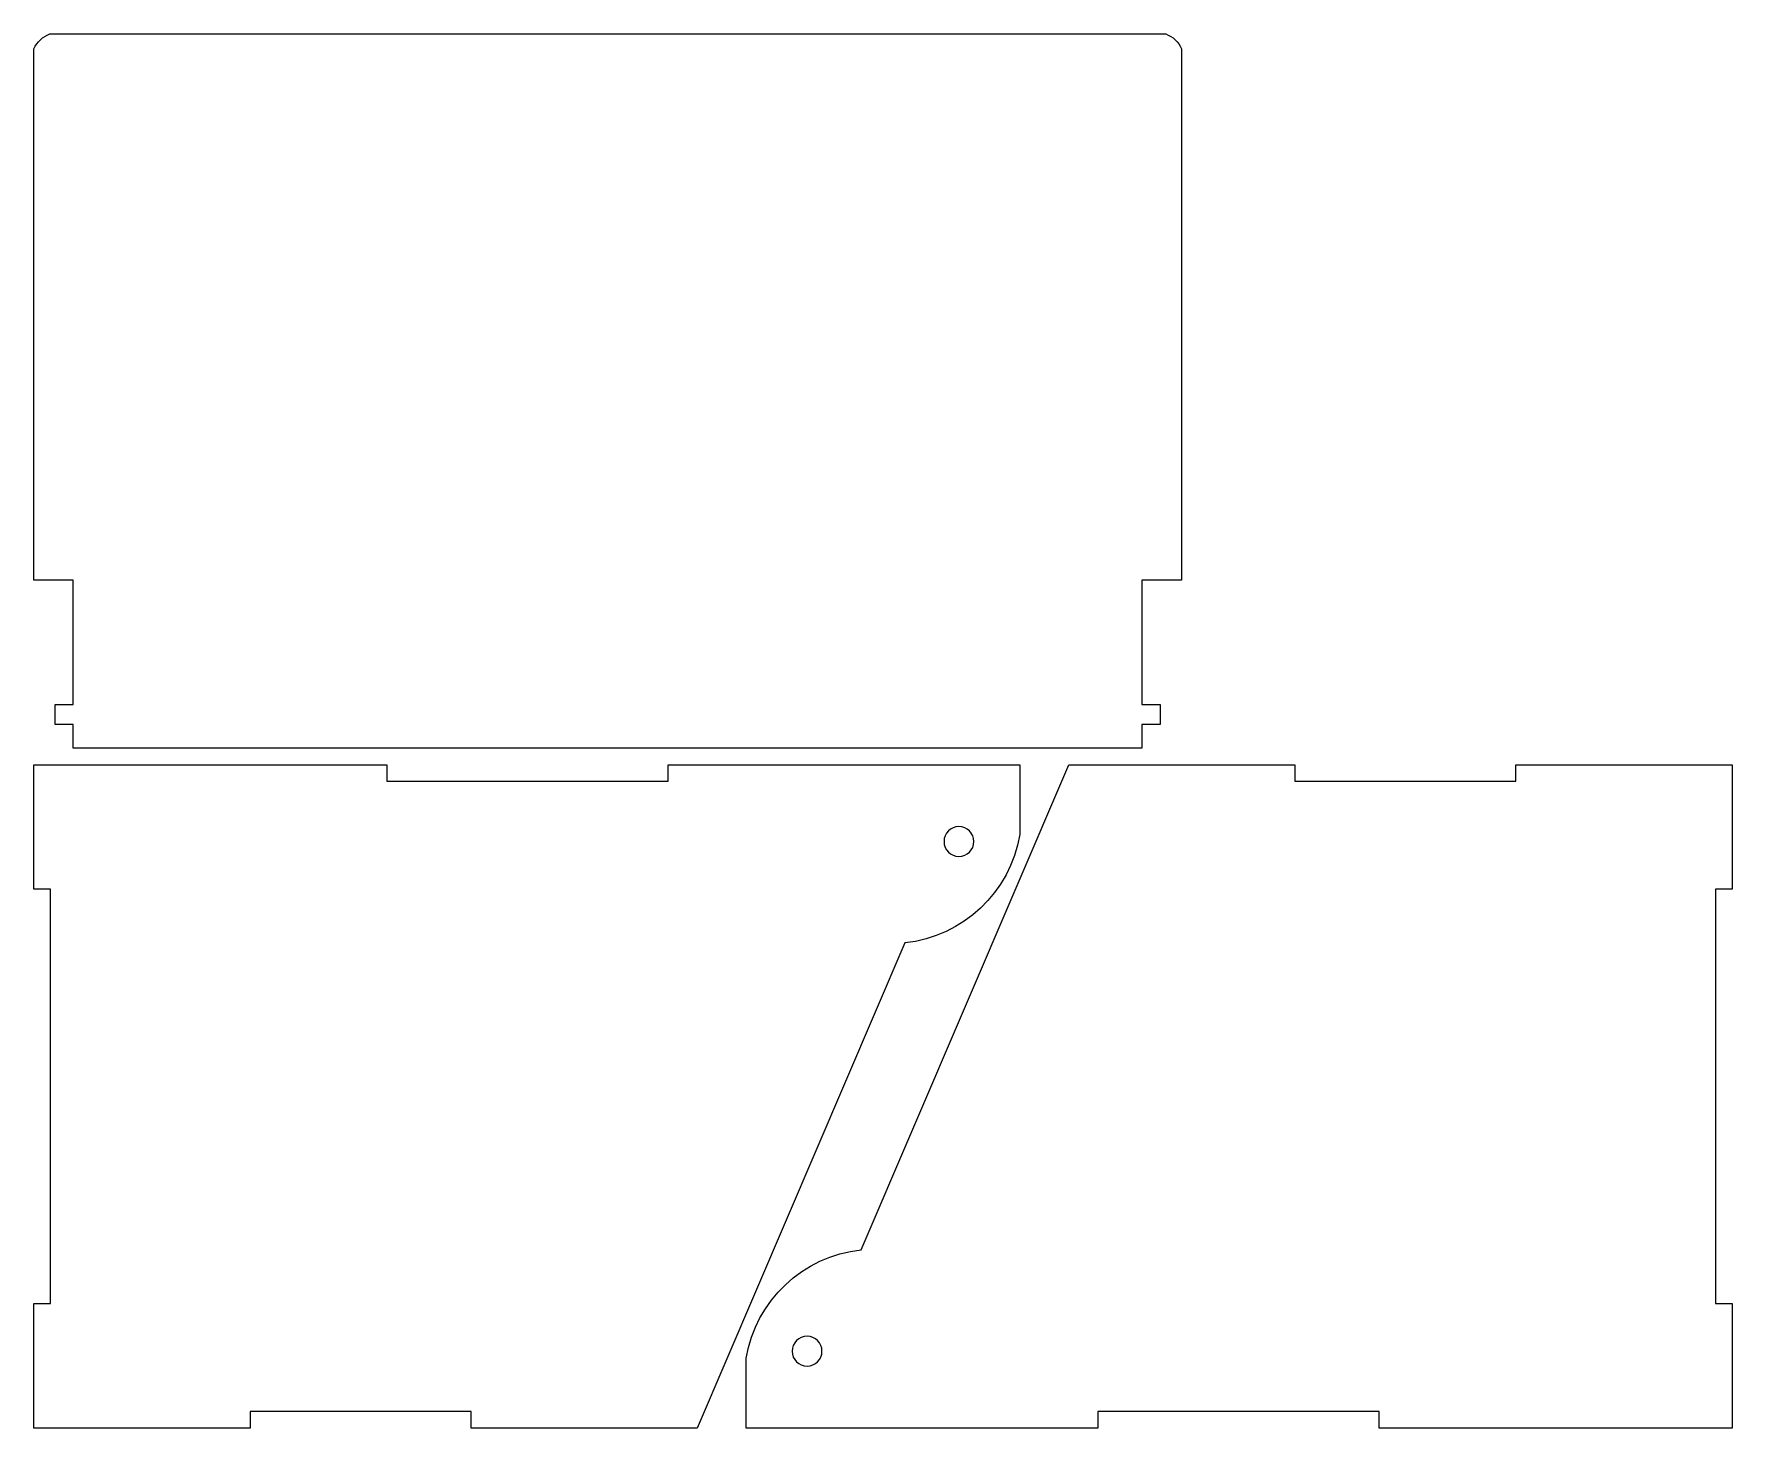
# Model space of a CAD drawing. Header units: millimetres. Extents: x -1461 to 1461, y -777 to 775.
# Drawn here: x -71.3 to 236, y -775.1 to -522.9 of the extents above; entities that cross this region are included whole.
import ezdxf

# ---------------------------------------------------------------- set-up
doc = ezdxf.new("R2010")
doc.units = ezdxf.units.MM
doc.header["$MEASUREMENT"] = 0
doc.layers.add('Camada 1', color=7, linetype='Continuous')

msp = doc.modelspace()

# ---------------------------------------------------------------- linework, layer by layer
at = {"layer": 'Camada 1', "color": 250, "lineweight": 20}
for points, knots in [([(-64.1798, -621.7225), (-64.1798, -621.7225), (-64.1798, -644.2225), (-64.1798, -644.2225), (-64.1798, -644.2225), (-64.1798, -644.2225), (-67.4708, -644.2225), (-67.4708, -644.2225), (-67.4708, -644.2225), (-67.4708, -644.2225), (-67.4708, -647.8225), (-67.4708, -647.8225), (-67.4708, -647.8225), (-67.4708, -647.8225), (-64.1798, -647.8225), (-64.1798, -647.8225), (-64.1798, -647.8225), (-64.1798, -647.8225), (-64.1798, -652.1065), (-64.1798, -652.1065), (-64.1798, -652.1065), (-64.1798, -652.1065), (-51.782, -652.1065), (-51.782, -652.1065), (-51.782, -652.1065), (-51.782, -652.1065), (23.218, -652.1065), (23.218, -652.1065), (23.218, -652.1065), (23.218, -652.1065), (129.1529, -652.1065), (129.1529, -652.1065), (129.1529, -652.1065), (129.1529, -652.1065), (129.1529, -647.8225), (129.1529, -647.8225), (129.1529, -647.8225), (129.1529, -647.8225), (132.51, -647.8225), (132.51, -647.8225), (132.51, -647.8225), (132.51, -647.8225), (132.51, -644.2225), (132.51, -644.2225), (132.51, -644.2225), (132.51, -644.2225), (129.1529, -644.2225), (129.1529, -644.2225), (129.1529, -644.2225), (129.1529, -644.2225), (129.1529, -621.7225), (129.1529, -621.7225), (129.1529, -621.7225), (129.1529, -621.7225), (130.9755, -621.7225), (130.9755, -621.7225), (130.9755, -621.7225), (130.9755, -621.7225), (134.5755, -621.7225), (134.5755, -621.7225), (134.5755, -621.7225), (134.5755, -621.7225), (136.3755, -621.7225), (136.3755, -621.7225), (136.3755, -621.7225), (136.3755, -621.7225), (136.3755, -525.5662), (136.3755, -525.5662), (136.3755, -525.5662), (135.8188, -524.3256), (134.7806, -523.3652), (133.5005, -522.9065), (133.5005, -522.9065), (133.5005, -522.9065), (-68.4069, -522.9065), (-68.4069, -522.9065), (-68.4069, -522.9065), (-69.6871, -523.3652), (-70.7252, -524.3256), (-71.282, -525.5662), (-71.282, -525.5662), (-71.282, -525.5662), (-71.282, -535.1065), (-71.282, -535.1065), (-71.282, -535.1065), (-71.282, -535.1065), (-71.282, -557.6065), (-71.282, -557.6065), (-71.282, -557.6065), (-71.282, -557.6065), (-71.282, -621.7225), (-71.282, -621.7225), (-71.282, -621.7225), (-71.282, -621.7225), (-69.482, -621.7225), (-69.482, -621.7225), (-69.482, -621.7225), (-69.482, -621.7225), (-65.882, -621.7225), (-65.882, -621.7225), (-65.882, -621.7225), (-65.882, -621.7225), (-64.1798, -621.7225), (-64.1798, -621.7225)], [0, 0, 0, 0, 0.03703704, 0.03703704, 0.03703704, 0.03703704, 0.07407407, 0.07407407, 0.07407407, 0.07407407, 0.11111111, 0.11111111, 0.11111111, 0.11111111, 0.14814815, 0.14814815, 0.14814815, 0.14814815, 0.18518519, 0.18518519, 0.18518519, 0.18518519, 0.22222222, 0.22222222, 0.22222222, 0.22222222, 0.25925926, 0.25925926, 0.25925926, 0.25925926, 0.2962963, 0.2962963, 0.2962963, 0.2962963, 0.33333333, 0.33333333, 0.33333333, 0.33333333, 0.37037037, 0.37037037, 0.37037037, 0.37037037, 0.40740741, 0.40740741, 0.40740741, 0.40740741, 0.44444444, 0.44444444, 0.44444444, 0.44444444, 0.48148148, 0.48148148, 0.48148148, 0.48148148, 0.51851852, 0.51851852, 0.51851852, 0.51851852, 0.55555556, 0.55555556, 0.55555556, 0.55555556, 0.59259259, 0.59259259, 0.59259259, 0.59259259, 0.62962963, 0.62962963, 0.62962963, 0.62962963, 0.66666667, 0.66666667, 0.66666667, 0.66666667, 0.7037037, 0.7037037, 0.7037037, 0.7037037, 0.74074074, 0.74074074, 0.74074074, 0.74074074, 0.77777778, 0.77777778, 0.77777778, 0.77777778, 0.81481481, 0.81481481, 0.81481481, 0.81481481, 0.85185185, 0.85185185, 0.85185185, 0.85185185, 0.88888889, 0.88888889, 0.88888889, 0.88888889, 0.92592593, 0.92592593, 0.92592593, 0.92592593, 1, 1, 1, 1]), ([(107.1108, -655.1065), (107.1108, -655.1065), (43.484, -655.1065), (43.484, -655.1065), (43.484, -655.1065), (43.484, -655.1065), (43.484, -658.1065), (43.484, -658.1065), (43.484, -658.1065), (43.484, -658.1065), (-7.4088, -658.1065), (-7.4088, -658.1065), (-7.4088, -658.1065), (-7.4088, -658.1065), (-7.4088, -655.1065), (-7.4088, -655.1065), (-7.4088, -655.1065), (-7.4088, -655.1065), (-71.282, -655.1065), (-71.282, -655.1065), (-71.282, -655.1065), (-71.282, -655.1065), (-71.282, -677.6065), (-71.282, -677.6065), (-71.282, -677.6065), (-71.282, -677.6065), (-68.282, -677.6065), (-68.282, -677.6065), (-68.282, -677.6065), (-68.282, -677.6065), (-68.282, -752.6065), (-68.282, -752.6065), (-68.282, -752.6065), (-68.282, -752.6065), (-71.282, -752.6065), (-71.282, -752.6065), (-71.282, -752.6065), (-71.282, -752.6065), (-71.282, -775.1065), (-71.282, -775.1065), (-71.282, -775.1065), (-71.282, -775.1065), (-32.1747, -775.1065), (-32.1747, -775.1065), (-32.1747, -775.1065), (-32.1747, -775.1065), (-32.1747, -772.1065), (-32.1747, -772.1065), (-32.1747, -772.1065), (-32.1747, -772.1065), (7.8253, -772.1065), (7.8253, -772.1065), (7.8253, -772.1065), (7.8253, -772.1065), (7.8253, -775.1065), (7.8253, -775.1065), (7.8253, -775.1065), (7.8253, -775.1065), (48.7181, -775.1065), (48.7181, -775.1065), (48.7181, -775.1065), (48.7181, -775.1065), (86.3031, -687.3551), (86.3031, -687.3551), (86.3031, -687.3551), (96.8519, -686.2113), (105.3533, -678.1924), (107.1108, -667.7283), (107.1108, -667.7283), (107.1108, -667.7283), (107.1108, -655.1065), (107.1108, -655.1065)], [0, 0, 0, 0, 0.05263158, 0.05263158, 0.05263158, 0.05263158, 0.10526316, 0.10526316, 0.10526316, 0.10526316, 0.15789474, 0.15789474, 0.15789474, 0.15789474, 0.21052632, 0.21052632, 0.21052632, 0.21052632, 0.26315789, 0.26315789, 0.26315789, 0.26315789, 0.31578947, 0.31578947, 0.31578947, 0.31578947, 0.36842105, 0.36842105, 0.36842105, 0.36842105, 0.42105263, 0.42105263, 0.42105263, 0.42105263, 0.47368421, 0.47368421, 0.47368421, 0.47368421, 0.52631579, 0.52631579, 0.52631579, 0.52631579, 0.57894737, 0.57894737, 0.57894737, 0.57894737, 0.63157895, 0.63157895, 0.63157895, 0.63157895, 0.68421053, 0.68421053, 0.68421053, 0.68421053, 0.73684211, 0.73684211, 0.73684211, 0.73684211, 0.78947368, 0.78947368, 0.78947368, 0.78947368, 0.84210526, 0.84210526, 0.84210526, 0.84210526, 0.89473684, 0.89473684, 0.89473684, 0.89473684, 1, 1, 1, 1]), ([(57.5803, -775.1065), (57.5803, -775.1065), (121.2071, -775.1065), (121.2071, -775.1065), (121.2071, -775.1065), (121.2071, -775.1065), (121.2071, -772.1065), (121.2071, -772.1065), (121.2071, -772.1065), (121.2071, -772.1065), (172.0999, -772.1065), (172.0999, -772.1065), (172.0999, -772.1065), (172.0999, -772.1065), (172.0999, -775.1065), (172.0999, -775.1065), (172.0999, -775.1065), (172.0999, -775.1065), (235.9731, -775.1065), (235.9731, -775.1065), (235.9731, -775.1065), (235.9731, -775.1065), (235.9731, -752.6065), (235.9731, -752.6065), (235.9731, -752.6065), (235.9731, -752.6065), (232.9731, -752.6065), (232.9731, -752.6065), (232.9731, -752.6065), (232.9731, -752.6065), (232.9731, -677.6065), (232.9731, -677.6065), (232.9731, -677.6065), (232.9731, -677.6065), (235.9731, -677.6065), (235.9731, -677.6065), (235.9731, -677.6065), (235.9731, -677.6065), (235.9731, -655.1065), (235.9731, -655.1065), (235.9731, -655.1065), (235.9731, -655.1065), (196.8658, -655.1065), (196.8658, -655.1065), (196.8658, -655.1065), (196.8658, -655.1065), (196.8658, -658.1065), (196.8658, -658.1065), (196.8658, -658.1065), (196.8658, -658.1065), (156.8658, -658.1065), (156.8658, -658.1065), (156.8658, -658.1065), (156.8658, -658.1065), (156.8658, -655.1065), (156.8658, -655.1065), (156.8658, -655.1065), (156.8658, -655.1065), (115.973, -655.1065), (115.973, -655.1065), (115.973, -655.1065), (115.973, -655.1065), (78.388, -742.8579), (78.388, -742.8579), (78.388, -742.8579), (67.8392, -744.0017), (59.3378, -752.0206), (57.5803, -762.4847), (57.5803, -762.4847), (57.5803, -762.4847), (57.5803, -775.1065), (57.5803, -775.1065)], [0, 0, 0, 0, 0.05263158, 0.05263158, 0.05263158, 0.05263158, 0.10526316, 0.10526316, 0.10526316, 0.10526316, 0.15789474, 0.15789474, 0.15789474, 0.15789474, 0.21052632, 0.21052632, 0.21052632, 0.21052632, 0.26315789, 0.26315789, 0.26315789, 0.26315789, 0.31578947, 0.31578947, 0.31578947, 0.31578947, 0.36842105, 0.36842105, 0.36842105, 0.36842105, 0.42105263, 0.42105263, 0.42105263, 0.42105263, 0.47368421, 0.47368421, 0.47368421, 0.47368421, 0.52631579, 0.52631579, 0.52631579, 0.52631579, 0.57894737, 0.57894737, 0.57894737, 0.57894737, 0.63157895, 0.63157895, 0.63157895, 0.63157895, 0.68421053, 0.68421053, 0.68421053, 0.68421053, 0.73684211, 0.73684211, 0.73684211, 0.73684211, 0.78947368, 0.78947368, 0.78947368, 0.78947368, 0.84210526, 0.84210526, 0.84210526, 0.84210526, 0.89473684, 0.89473684, 0.89473684, 0.89473684, 1, 1, 1, 1]), ([(96.0853, -671.7065), (94.5942, -671.7065), (93.3854, -670.4977), (93.3854, -669.0065), (93.3854, -669.0065), (93.3854, -667.5154), (94.5942, -666.3065), (96.0854, -666.3065), (96.0854, -666.3065), (97.5765, -666.3065), (98.7854, -667.5153), (98.7854, -669.0065), (98.7854, -669.0065), (98.7853, -670.4977), (97.5765, -671.7065), (96.0853, -671.7065)], [0, 0, 0, 0, 0.2, 0.2, 0.2, 0.2, 0.4, 0.4, 0.4, 0.4, 0.6, 0.6, 0.6, 0.6, 1, 1, 1, 1]), ([(68.6058, -758.5065), (70.0969, -758.5065), (71.3057, -759.7153), (71.3057, -761.2065), (71.3057, -761.2065), (71.3057, -762.6976), (70.0969, -763.9065), (68.6057, -763.9065), (68.6057, -763.9065), (67.1146, -763.9065), (65.9057, -762.6977), (65.9057, -761.2065), (65.9057, -761.2065), (65.9058, -759.7153), (67.1146, -758.5065), (68.6058, -758.5065)], [0, 0, 0, 0, 0.2, 0.2, 0.2, 0.2, 0.4, 0.4, 0.4, 0.4, 0.6, 0.6, 0.6, 0.6, 1, 1, 1, 1])]:
    msp.add_open_spline(points, degree=3, knots=knots, dxfattribs=at)

doc.saveas('drawing.dxf')
